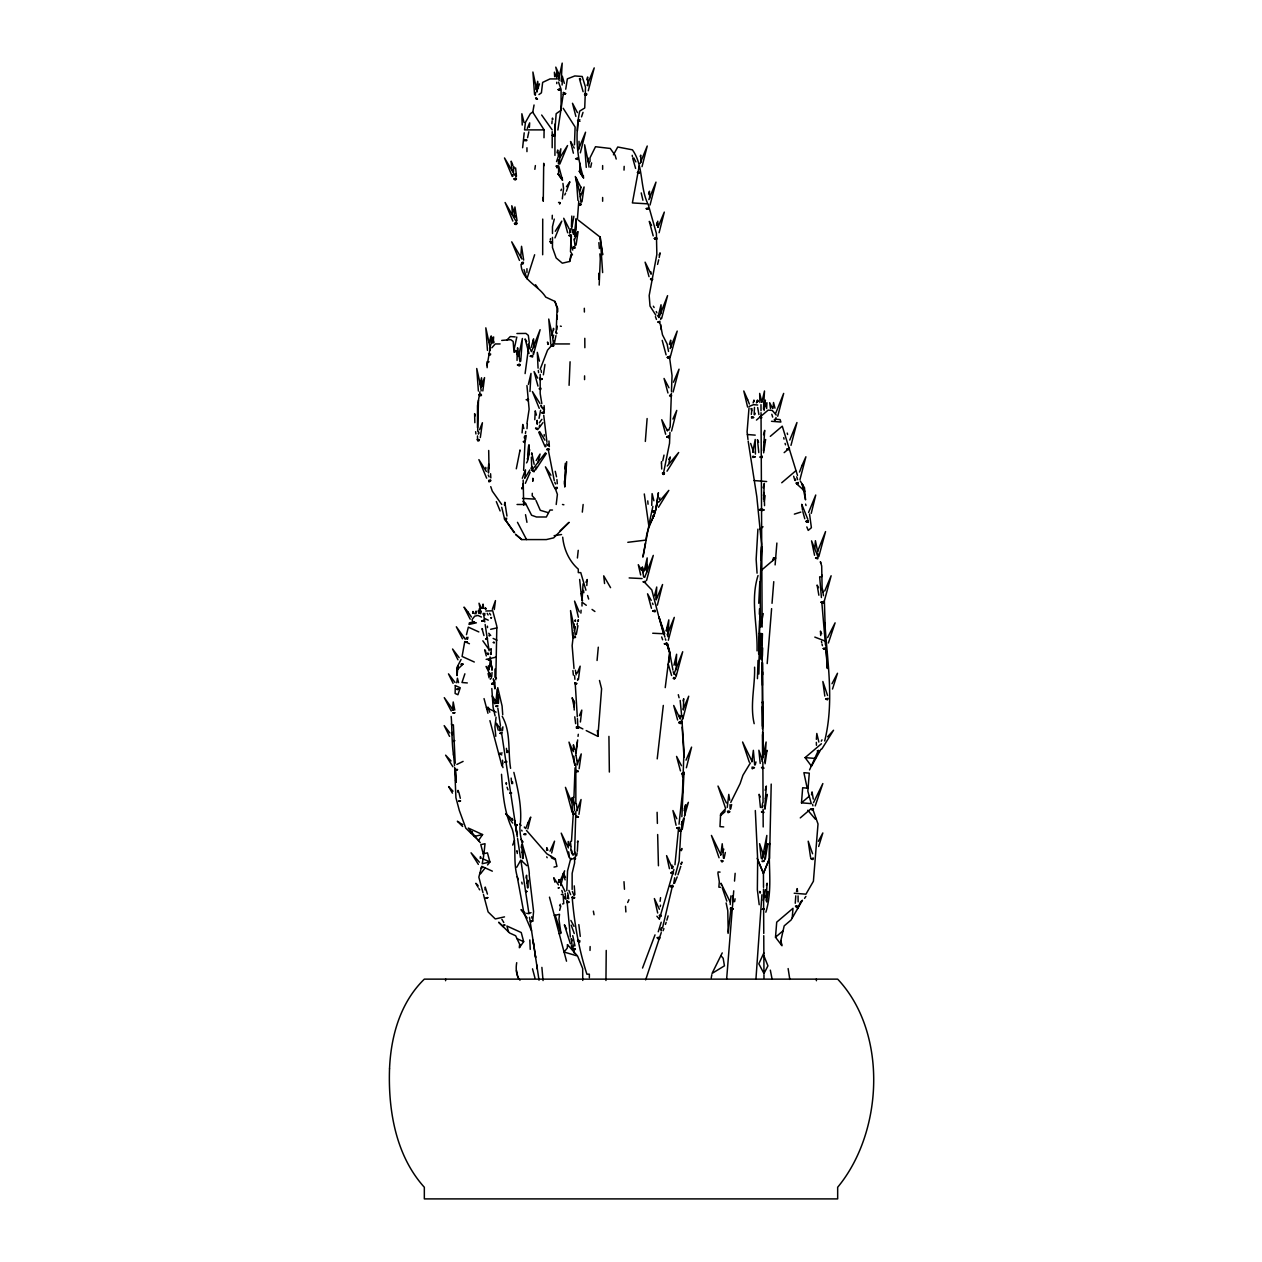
<?xml version="1.0" encoding="UTF-8"?>
<svg xmlns="http://www.w3.org/2000/svg" width="1262" height="1262" viewBox="0 0 1262 1262"><rect width="100%" height="100%" fill="white"/><g stroke="black" fill="none" stroke-linecap="round" stroke-linejoin="round"><path stroke-width="1.5" d="M523.162 480.081L523.698 505.163M542.676 254.75L542.723 219.083M558.593 174.771L558.624 165.843L562.584 180.277M573.279 855.131L573.279 853.696M661.477 463.138L661.493 461.608M758.856 674.05L759.598 647.8L759.503 659.947M762.958 730.808L762.548 701.814L762.422 728.9M458.027 668.955L458.043 665.642L457.065 675.549L456.702 667.945L461.072 659.474M495.792 703.533L497.102 689.289L498.033 703.455M499.831 730.856L499.926 726.581M502.118 727.922L502.071 730.777M488.536 472.698L488.568 466.861M494.988 669.018L494.941 677.252L496.487 678.309M522.957 486.643L522.973 483.961M527.469 887.691L526.554 875.26L526.049 878.036M584.558 379.625L584.59 375.871M584.858 347.697L584.795 338.311M605.949 980.464L606.233 950.428M795.265 903.261L795.786 895.862M575.835 230.157L575.945 219.083L575.267 235.947M757.91 529.141L756.143 559.287L757.058 573.169M759.913 659.19L760.734 633.65L760.387 656.839M513.476 172.153L513.76 166.584M514.076 216.701L514.928 206.968L517.057 220.771M544.001 137.747L544.096 129.891L532.659 112.05M558.577 159.738L558.403 163.902M579.258 148.648L579.006 141.312M640.954 162.451L640.702 155.131L640.228 156.52M649.709 198.56L649.457 191.225L648.558 194.017M647.012 571.828L646.759 564.493L645.071 570.172M670.927 347.523L670.674 340.188L669.365 344.431M754.597 667.172C755.149 686.055 749.833 704.906 754.171 723.678M763.068 757.232L762.705 731.944L762.595 757.232M759.819 417.201C763.053 419.11 761.917 416.271 759.771 417.138M522.074 432.882L522.768 424.458L523.84 428.544M525.497 469.843L524.992 477.336M723.489 858.302L722.227 843.757L720.712 855.336M727.243 807.428L728.789 794.397L729.72 800.203M730.067 808.942L730.051 804.572M730.225 904.554L730.935 895.846M754.644 764.898L753.367 750.338L751.868 761.917M519.66 947.305L519.723 944.402L515.653 935.757L509.627 933.012L498.648 922.238L503.333 926.829M659.442 918.941L673.908 869.471M681.953 828.803L681.748 821.641M761.585 811.797L763.494 811.529M798.136 901.888L798.057 895.925M525.434 433.544L525.749 431.43M760.087 609.861L759.14 648.51L760.323 651.523M761.302 559.618L761.617 546.698M477.683 431.052L478.472 400.243M557.883 130.002L563.53 92.315M590.017 950.428L590.127 946.563M814.858 548.008L815.41 540.688L817.76 552.109M484.845 613.379L484.766 615.272M522.61 858.586L521.727 844.767L521.222 847.543M758.62 653.953L759.55 620.636M761.601 546.746L761.16 560.107M552.188 219.083L552.299 215.281M554.665 133.409L556.163 113.69L561.085 110.204L561.085 89.35L558.53 82.14M476.042 613.884L476.058 611.092L474.812 613.774M546.62 850.446L546.793 847.654L547.882 850.225M672.614 885.167L662.503 928.059M757.437 678.656L758.02 660.436M759.345 614.263L759.535 608.773M759.834 599.608L760.213 588.124M755.323 810.535L757.673 859.501L757.358 889.647L759.203 904.712M578.312 621.204L578.359 619.689L577.728 621.062M533.779 347.571L533.589 338.784L531.27 347.318M532.296 493.3L532.201 495.777L535.325 499.153L522.563 498.395M571.087 235.663L570.487 251.69L572.475 254.814M571.418 226.75L571.812 216.07M574.447 144.814L575.109 127.005L563.183 108.264M571.37 236.026L571.055 244.512L572.759 250.065M571.639 228.785L573.894 216.228M565.739 89.192L567.348 78.859L574.841 75.941L582.208 76.493L585.505 87.173L584.732 108.011L579.684 111.119C575.062 133.693 576.624 156.378 583.628 178.084M587.871 85.784L587.666 76.998L586.767 79.79M566.796 890.735L567.537 870.922L570.661 858.791M573.437 811.498L571.497 841.218M573.942 797.584L575.046 767.801M624.027 170.118L624.169 166.363M661.241 313.56L661.036 304.757L658.228 316.178M663.544 472.935L663.291 474.165L669.538 443.293L669.948 432.377M670.154 427.077L671.4 393.129M671.463 391.441L672.047 375.587L669.381 356.168M668.008 633.824L667.866 636.742M676.385 669.633L676.18 660.831L675.265 663.654M488.236 654.568L488.299 653.148M531.334 457.223L531.807 468.991M569.083 385.32L570.077 361.784M599.182 285.086L600.27 259.057M816.356 739.343L816.814 733.474L818.849 742.072M562.237 179.788L562.316 178.005M556.163 332.726L557.078 308.275L554.933 301.429L545.72 297.091C538.29 285.149 521.742 280.685 521.017 264.2M574.604 852.497L575.835 811.624M762.832 702.76L762.39 671.668L762.264 702.76M523.635 470.379L525.15 439.365M646.949 566.938L647.185 557.899L644.125 571.118M758.762 603.299L759.819 581.672M773.022 408.383L773.527 402.515L774.978 408.194M485.018 889.836L485.255 887.076L487.432 894.095M535.356 95.297L535.545 92.489M563.877 504.768L562.489 504.484M572.98 633.839L573.058 632.436M581.845 593.676L581.924 592.272M491.202 654.331L491.107 648.668L490.729 649.599M502.891 726.817L502.513 730.588M578.091 231.751L576.056 245.049M580.883 613.127L581.088 610.193M583.06 583.833L582.097 600.286L582.003 593.676M571.875 797.915L572.364 811.056M757.153 858.318L763.447 873.351L769.568 858.255L771.208 784.081M669.128 662.156L669.712 652.58L672.93 670.122M491.707 676.795L492.054 672.52M556.4 332.427L556.952 333.373M527.311 424.206L526.98 428.717M577.46 130.696L578.075 121.436M656.335 598.33L656.713 587.019L654.536 595.79M676.227 665.531L676.606 654.237L673.971 665.216M683.326 710.017L683.704 698.706L683.121 700.883M527.658 455.188C529.677 429.364 530.229 458.958 526.522 462.886M551.873 123.692L552.109 120.884M680.975 829.323L679.082 861.189L675.359 874.897M681.859 816.656L684.004 772.044M751.332 414.425L751.963 408.636M764.551 505.668L764.204 492.511L763.415 495.335M755.954 978.886L761.917 894.774M566.685 461.655L564.792 486.643L564.508 482.794M586.215 730.588L597.904 736.377L601.595 688.815L599.482 680.47M645.339 441.432L647.122 418.542M574.589 236.278L575.945 219.083M766.681 408.525L766.917 402.704L765.245 406.711M553.986 342.381L554.097 340.977M583.312 177.579L583.454 175.797M577.57 680.392L577.68 678.988M570.755 850.272L571.055 846.644M668.245 633.445L668.813 619.894L666.178 630.874M749.013 407.847L747.088 431.888L747.987 439.492M728.079 933.407L731.029 907.993M726.66 978.791L733.727 890.83M734.516 881.097L735.147 873.32M776.004 417.47L775.846 419.252L780.09 419.599L780.894 422.044L771.508 421.287M767.186 663.575L771.603 608.631M772.028 603.315L773.764 581.672M775.12 564.903L776.887 543.039M797.6 908.672L800.613 901.809L802.458 900.248L791.069 920.014L784.191 925.866L780.878 940.537L781.983 945.743L775.499 937.224L776.714 922.159L792.993 908.309L792.205 918.042M788.135 968.569L789.807 979.407M807.191 788.119L803.894 772.691L809.289 773.133L807.838 791.148L811.277 803.61L801.48 802.837L802.679 787.756L808.074 788.198M820.773 563.01L820.363 561.7L821.688 565.975L822.098 587.351L823.487 595.696M815.441 817.634L815.331 819.117L807.775 810.236M825.79 648.905L827.446 668.434L827.746 664.837M824.685 740.968C833.945 703.66 827.998 665.91 825.222 628.16L825.159 622.75M529.393 127.367L529.661 122.856L527.327 128.393M544.963 364.466L543.37 374.814M457.822 792.22L458.011 790.375L458.721 792.094M480.238 858.428L480.428 856.582L481.137 858.318M682.174 717.021L682.3 715.57M456.749 682.805L457.428 678.199L458.579 682.647M524.203 132.81L522.626 147.733M532.722 921.165L533.574 911.511L529.22 874.818M457.712 669.254L458.043 665.642M597.068 660.483L598.298 647.185M674.965 864.754L678.625 827.73L677.158 827.825L679.445 827.351M754.14 414.693L754.471 407.421M752.72 452.348L755.212 439.476L755.417 454.083M763.557 499.31L764.315 483.409L763.163 487.795M513.997 352.272L513.145 341.418L510.684 339.667L501.724 340.425M517.246 350.584L517.041 360.427M556.921 76.603L557.425 72.391L559.24 80.626M765.04 495.524L764.236 501.487M564.792 468.801L565.344 463.28M757.642 401.758L757.784 400.275L756.395 402.893M445.581 980.716L445.754 979.138M493.221 342.948L493.631 336.938L489.514 348.17M586.798 585.536L587.224 579.526L585.994 582.271M577.412 557.993L578.233 550.342M582.318 512.12L583.139 504.484M679.019 824.196L682.458 792.41L684.004 750.732L681.985 720.807M578.785 201.242L577.412 219.083M763.494 409.14L764.504 390.983L761.885 401.994M483.93 853.648L485.034 843.71L480.79 844.657L483.709 855.589L482.194 863.729L489.908 862.009L487.463 852.86L483.236 853.806M574.194 953.11L572.948 948.314L575.33 948.882M575.362 949.182L572.838 949.276L573.816 949.166M561.18 81.162L562.205 63.1L558.766 78.544M529.977 391.488L531.002 373.426L528.368 384.421M519.723 944.402L519.345 947.746L523.667 941.673L521.238 932.523L506.945 926.024L508.523 931.94M762.201 859.217L766.839 835.428L764.867 859.659M766.081 900.879L767.075 883.195L766.491 885.309M531.57 454.288L531.728 452.821L534.157 464.306M657.218 758.872L663.307 705.426M527.989 887.864L528.084 880.292L527.011 883.084M562.316 198.86L563.546 188.432L562.947 183.4M556.211 504.484L557.394 494.388L555.012 487.716M573.374 635.196L572.143 645.623L574.021 668.592M575.835 755.149L577.412 741.788M578.043 736.377L578.296 734.279M496.076 717.226L494.909 726.928L495.792 736.33M642.042 569.998L642.405 567.19L643.147 569.903M684.635 815.867L685.597 804.809L684.225 809.037M660.089 901.368L660.547 897.613M661.383 929.573L661.193 930.993M674.665 877.753L673.719 883.479M542.076 413.289L544.379 412.832L542.218 412.39M547.061 449.998L549.364 449.54L547.471 449.035M577.349 851.314L577.917 840.902L577.349 842.29M665.232 687.616L669.743 652.012L666.904 643.667L669.333 651.981L667.424 643.667L669.381 650.813M763.4 450.771L764.693 430.374L763.542 434.743M682.379 719.024L682.663 716.784M577.933 625.7L576.277 634.502M764.819 761.885L766.113 742.009L762.011 761.412M761.948 807.664L762.563 803.279M525.102 373.584L529.267 342.381L528.305 335.345L525.907 333.42L516.931 333.515M533.227 353.392L533.416 351.94M660.673 319.365L660.862 317.914M675.817 675.438L676.006 674.003M490.729 354.101C484.64 352.524 493.805 356.105 488.946 354.464M524.235 139.83L526.759 139.893L525.923 140.303M553.639 345.299L551.147 344.999L553.639 345.756M534.851 169.329L535.372 165.574M504.421 505.021L504.847 502.244L506.961 516.048M482.384 608.379L483.062 604.104L483.646 608.331M627.813 542.313L646.081 540.073C646.396 528.778 654.158 517.909 656.145 508.113M526.222 435.485L525.528 440.075M517.404 349.18L517.609 347.776L519.96 361.737M552.267 119.48L552.472 118.076L552.866 119.433M523.02 858.318L523.257 849.799L522.184 852.591M764.74 808.122L766.334 786.052L765.182 790.312M498.474 703.281L498.711 694.778L497.954 696.64M735.068 898.781L734.61 901.699M656.051 508.286L657.549 501.535L656.492 506.472M656.461 505.904L658.417 492.732L656.13 507.781M664.001 455.109L662.755 460.804M526.948 423.527L529.125 409.203L526.948 385.573M684.335 818.076L682.3 829.15M555.943 335.645L554.46 342.964M535.893 89.57L537.691 81.32L538.369 88.34M575.598 753.146L577.665 739.926M650.766 273.397L651.003 271.945M667.409 430.957L667.63 429.506M679.382 716.737L679.603 715.286M518.587 356.168L522.389 338.484L520.733 361.169M763.305 900.421L765.403 889.584M488.489 465.489L488.725 464.1L489.088 465.473M488.946 669.948L490.445 659.442M455.787 770.419L457.554 769.505L455.724 769.583M725.319 852.481L724.12 858.239M671.542 868.098L672.078 865.148M811.529 794.792L812.065 791.889L813.264 799.098M537.659 429.664L535.545 428.354L537.975 429.159M577.128 852.781L576.592 855.699M642.847 557.205L645.434 543.039M479.954 391.819L477.493 405.733L477.493 427.66M528.825 131.832L527.579 137.668M534.047 104.998L532.816 111.955L530.355 113.69L525.434 122.382L524.55 129.891L544.096 129.891M494.294 609.53L495.461 600.617L492.306 609.372M591.594 162.908L590.695 167.294M496.203 703.202L496.565 701.325M500.241 730.509L500.415 729.578M472.619 613.316L472.982 611.471L473.518 613.237M479.923 384.642L481.516 377.78L482.226 386.219M551.936 335.187L553.529 328.341L553.734 329.745M587.808 160.968L588.344 158.223M573.737 626.725L574.273 623.98M467.95 637.231L467.587 639.077M643.163 556.242L649.551 521.727M711.247 977.876L711.815 974.737M550.248 240.111L550.516 238.613M552.472 237.335L552.472 247.541L556.163 257.969L562.316 263.19L569.683 261.455L570.929 254.75M789.271 449.887L786.983 449.083L789.381 449.051M539.048 418.353L540.609 410.245M764.141 410.529L765.403 400.101L763.542 404.234M763.242 613.6L760.639 627.04L760.087 588.77L761.538 544.048L756.806 496.707L748.177 441.148M773.638 559.839L774 557.978M766.712 902.014L767.99 891.524L765.561 897.077M731.644 804.557L730.682 808.942M516.3 468.801L520.054 449.966L519.849 450.976M580.394 721.99L581.798 710.096L579.463 715.633M659.206 257.511L660.121 252.873L659.111 255.003M489.262 342.601L490.618 337.128L491.218 342.743M758.036 575.535C750.149 600.239 757.736 625.778 757.058 650.892M559.334 162.214L560.864 148.774L556.558 161.599M796.496 891.493L797.158 888.606L797.616 891.524M514.107 349.495L516.805 337.033M577.065 624.769L577.412 623.176M652.88 506.425L648.763 525.434L644.298 493.963M755.954 761.948L755.275 764.819M482.825 390.952L484.545 377.606L480.822 387.387M578.422 679.508L580.141 666.162L577.302 673.103M558.987 163.666L559.334 162.183M658.243 931.782L661.209 922.238M579.999 191.24L581.072 187.155M560.801 905.927L559.681 910.344M772.77 560.58L773.385 557.93L775.673 558.104L760.67 570.881M489.782 350.11L487.085 365.68M554.27 219.083L552.472 226.687L552.472 233.502M658.685 259.83L657.565 264.421M659.49 499.295L659.852 497.827M765.072 763.747L767.012 750.338L765.135 754.487M762.674 857.923L763.037 856.472M556.999 152.749L557.709 150.004L558.419 155.557M453.295 709.828L453.784 707.935M529.709 449.745L527.406 459.258L528.952 453.216M763.652 452.837L765.592 439.476L764.315 442.221M660.2 906.605L660.562 905.154M681.401 850.651L681.937 848.49L680.833 850.43M466.467 634.691L468.344 627.151L478.834 631.931M480.317 437.551L482.415 422.738L479.576 429.679M582.003 201.778L584.085 186.965L580.362 196.762M579.132 768.716L581.23 753.903L577.491 763.699M578.974 814.321L581.056 799.509L576.923 810.74M574.368 233.155L574.715 231.782M727.496 811.277C732.26 810.172 726.549 814.069 728.49 812.192M457.065 688.847L458.911 688.973M474.48 622.15L472.603 622.119M453.137 712.73L454.793 712.778L453.263 713.33M452.948 741.535L454.683 740.684L452.869 740.668M668.955 462.87L670.296 456.97L668.655 459.51M825.443 649.551L823.234 648.558L825.616 648.731M813.469 809.368L811.387 808.926M762.532 807.112L762.926 805.661M764.914 809.257L767.249 794.397L765.371 798.546M765.403 858.617L767.738 843.757L765.86 847.906M656.114 508.113L654.189 515.117L649.267 525.355M753.13 402.925L753.935 400.101L754.108 401.568M681.385 864.202L681.953 862.041L680.833 863.965M478.282 433.97L478.677 432.535M574.226 630.921L575.519 626.646M656.461 225.441L657.77 221.197L658.038 227.065M666.431 630.732L667.756 626.488L668.024 632.357M569.683 261.455L571.607 254.75M574.951 621.235L575.33 619.879L575.535 621.283M668.103 915.912L666.841 920.187M765.845 912.205C772.801 889.773 768.195 866.126 769.489 843.19L769.505 844.373M763.415 855.021L764.299 852.15M573.342 946.894L574.21 944.055M483.015 614.263L483.283 613.332M569.446 233.218L570.85 228.69M811.245 513.366L815.741 495.019L808.563 512.53M536.997 90.927L539.489 83.891M588.691 163.729L589.133 162.309M574.399 240.032L577.507 231.609M552.819 337.948L553.718 335.093M680.77 866.331L677.962 874.818M763.857 952.952L758.809 963.805L763.967 973.507L767.943 965.856L763.873 955.697M532.69 341.576L533.116 340.172M522.326 478.282L524.882 471.215M656.871 223.989L657.297 222.585M527.847 828.882L530.718 817.066L527.973 822.777M551.668 852.97L554.539 841.155L550.043 851.219M645.86 567.285L646.302 565.897M532.706 356.357L530.277 356.105L532.469 355.411M666.746 644.661L664.396 643.652L666.888 643.983M583.012 112.365L581.561 116.861M580.346 152.844L585.552 132.21L578.39 149.689M531.507 351.656L540.12 329.682L533.384 354.78M537.849 462.823L540.073 454.036L536.192 460.52M642.027 166.647L647.232 146.013L640.071 163.508M659.095 232.729L664.301 212.095L657.928 227.349M658.953 317.63L667.566 295.655L661.619 318.529M671.542 431.052L676.747 410.418L672.914 419.063M644.677 577.381L653.29 555.39L646.57 580.504M657.36 605.145L662.566 584.511L656.193 599.765M674.097 673.703L682.71 651.728L675.99 676.842M680.108 718.188L680.817 715.933M686.386 767.753L691.576 747.12L686.023 760.15M534.646 254.75L526.948 278.807L523.998 269.563M567.49 898.323L568.421 895.515M722.874 851.897L723.804 849.105M754.771 414.662L755.228 413.273M684.525 815.867L688.389 802.317L684.114 810.661M531.539 468.517L532.17 466.593L531.002 468.234M645.655 979.88L661.256 932.586M588.266 90.769L594.213 67.896L587.051 85.374M572.79 231.845L573.547 229.605M650.04 204.996L655.988 182.122L648.842 199.601M673.103 392.056L679.051 369.167L673.498 382.212M668.339 640.26L674.287 617.386L667.125 634.865M682.774 719.088L688.721 696.214L683.152 709.244M464.889 673.798L461.987 682.505L467.319 682.947M668.844 430.153L669.601 427.913M516.71 962.685C515.732 967.78 515.874 975.763 519.991 980.18M775.736 413.179L783.67 393.413L777.707 416.255M790.99 445.376L796.953 422.533L789.775 440.059M799.934 479.623L805.897 456.781L802.048 465.426M817.618 551.336L825.553 531.586L818.801 556.652M655.562 595.017L656.019 593.629L656.145 595.096M752.846 457.507L755.055 456.812L752.83 456.323M665.437 924.431L666.162 922.317M670.059 348.564L677.205 331.086L670.485 356.2M560.722 885.545L564.587 870.796L559.539 882.312M732.859 898.276L733.348 896.888M818.675 846.486L822.84 832.952L818.375 841.312M683.752 818.076L681.275 824.67M560.943 190.594L561.464 189.19M832.51 689.02L837.495 673.261L831.989 683.736M799.509 472.067L802.064 465.394M824.717 591.058L831.122 575.772L824.37 600.854L825.222 628.16M525.67 828.582L527.989 822.761M642.532 968.049L655.025 934.858M485.318 608.931L485.649 608.032L485.791 608.947M512.703 845.083L514.486 840.413M503.065 925.677L504.942 925.062L502.907 925.393M530.182 472.319L525.339 483.362M672.457 868.572L673.261 866.489M515.543 178.557L516.473 178.999L514.312 178.731M514.533 223.532C514.297 223.831 516.679 225.756 516.884 223.264C515.984 225.425 512.893 222.585 516.899 222.98M490.224 480.286C491.738 482.131 485.586 480.349 490.429 480.081C492.369 480.301 487.526 483.535 489.057 480.712M548.449 448.972L549.317 449.461L546.825 449.24M677.189 876.901L674.586 883.226M663.086 930.709L663.907 928.627M828.393 643.005L835.097 622.844L827.604 637.61M769.063 859.438L763.447 873.351L757.673 859.501M566.386 191.24L569.872 181.775L566.48 186.744M786.999 449.051L789.397 448.294M670.438 886.46L673.04 886.255L671.368 885.53M813.485 802.679L822.84 783.56L815.22 805.897M540.183 369.23L547.566 350.11L553.008 343.942L569.525 343.942M539.237 426.446L539.82 425.057M535.719 468.423L536.303 467.035M627.687 902.519L628.918 899.743M660.515 929.621L661.43 927.586M564.777 194.932L565.597 193.086M809.541 769.93L811.056 766.602M811.324 765.987L818.439 750.275M561.29 326.337L560.344 326.101M559.587 905.737L560.265 904.302M514.265 179.441C515.953 181.602 517.783 176.475 513.918 178.888M679.603 828.329L678.656 827.888M554.964 237.887L561.795 221.118L555.296 231.246M730.777 802.395L740.131 783.56L742.939 775.247L750.322 763.037M722.243 952.905L712.052 973.428L724.451 965.824L723.158 958.268L720.886 955.634M823.234 648.558L825.695 647.974M670.422 886.303L672.962 886.35L671.763 886.523M559.792 164.107L567.537 145.54L560.06 157.419M568.594 902.014C563.814 900.658 572.001 901.51 566.812 902.567C571.67 902.819 565.329 901.494 567.868 901.967M821.278 741.173L821.988 739.847M613.442 154.816L617.749 147.007L632.42 149.831C643.462 165.148 639.85 185.829 647.359 202.772M524.677 478.472L529.882 469.89M516.789 867.215L520.827 860.053L528.936 913.562L526.664 913.325M546.367 453.468L535.467 470.032M820.947 749.234L811.498 766.223L805.109 757.626L821.388 743.775M572.27 897.456L574.841 897.739L572.427 897.329M524.314 140.697L526.759 140.555L524.393 140.035M573.437 247.778L572.743 248.283L574.794 248.267M541.761 379.468L539.71 379.483L540.72 378.915M533.227 468.502L545.436 452.821M478.361 840.681L482.589 834.576L468.312 828.061L478.472 840.508L465.82 828.219L459.352 810.567L455.913 797.694L454.667 767.375M804.541 898.37L805.897 896.43M542.897 422.691L539 428.055M658.48 507.292L668.828 490.382L658.748 502.134M815.631 557.946L817.981 558.088M481.847 620.857L483.709 620.336L481.847 621.267L483.851 621.141L482.92 620.951M493.395 683.278L491.659 683.72L493.221 683.373M497.685 705.647L495.824 706.121L496.96 706.121M539.268 422.88L541.903 419.331M667.014 471.199L678.672 452.506L667.267 466.009M821.877 748.934L833.535 730.241L827.604 736.819M761.491 812.065L763.999 812.476L761.649 811.529M573.721 814.574L575.362 813.69M525.702 833.772L523.777 834.387M490.255 679.271L491.423 677.789M485.192 867.893L480.491 873.793L480.254 872.894M487.542 864.959L489.908 862.009L483.094 858.901M813.422 808.69C808.611 808.989 814.511 810.236 812.207 809.967M810.961 858.602L813.17 858.917M481.232 868.051C483.898 866.552 480.712 867.152 482.352 867.278M491.833 347.791L495.24 343.942L500.099 343.942M472.682 622.34L474.544 622.245M457.033 689.115L459.005 689.005L457.207 689.699M454.635 740.841L452.995 740.778M761.98 510.526L759.487 509.706L760.229 509.958M542.076 378.71L539.679 378.411L540.735 378.616M574.841 682.9C578.848 684.635 574.368 684.398 574.936 683.341M578.217 771.161L576.34 770.498M472.745 622.971L474.528 622.229M506.788 340.141L510.321 336.544L515.18 336.907M456.812 670.122L462.46 664.664M755.039 456.97L752.957 456.528M761.696 510.637L764.031 510.006L762.153 509.091M763.92 509.911L759.582 509.548L761.475 509.059M559.997 530.892L569.099 522.326L553.702 537.849L546.336 539.584L521.742 539.584L515.59 534.378L521.742 539.584M515.748 825.332C518.619 826.121 513.65 824.875 516.978 824.749M542.013 412.595C542.423 413.684 544.79 412.295 544.222 412.043M573.642 858.696C578.643 860.211 571.087 856.519 575.614 858.223M818.975 751.521C816.829 749.849 818.312 753.635 818.644 751.489M817.208 750.874L819.369 751.048M503.995 925.645L504.642 925.014M521.884 262.906C520.638 266.108 526.002 262.417 521.79 262.528M670.674 885.608L672.772 887.202L670.737 886.792M756.443 420.072L768.164 410.103L772.297 410.434M770.293 436.352L782.266 426.177L797.489 475.427M784.159 452.632L789.476 448.089M781.73 482.762L795.659 470.915M760.071 529.283L763.021 526.759M821.862 574.936L821.53 576.955L819.653 576.813L821.42 597.541M822.193 588.691L822.919 592.241M720.476 815.615L724.924 811.829L725.129 809.21L720.618 814.006L719.971 826.61L723.71 826.91M801.48 802.837L809.242 796.227M800.266 817.902L811.024 808.737M775.499 937.224L783.087 930.772M559.697 90.328L558.135 89.602L559.713 88.955M493.095 642.5C494.972 642.437 493.852 642.595 493.915 642.09M457.412 769.694L455.866 769.678M559.602 89.397L558.135 89.649M576.04 771.634L578.327 771.603L576.103 770.561M796.827 906.968C798.12 906.163 793.672 905.816 797.032 907.662M538.953 94.571L541.414 92.82L542.644 82.393L550.027 78.922L557.394 78.922M520.559 861.031C524.093 862.498 519.755 860.069 521.742 860.936M526.948 891.24C525.008 890.751 527.705 893.007 525.513 891.571M461.387 664.79L463.075 664.08L461.261 664.064M530.482 921.355L532.39 920.724L530.497 921.37M470.71 832.746L472.43 831.989L470.584 832.794M555.864 487.731C553.072 490.934 560.186 486.722 556.085 488.394M579.857 119.732L577.57 120.553L579.968 121.31L578.28 120.347M669.554 356.815C664.001 357.209 671.589 359.78 668.276 357.351M664.364 643.935L666.715 643.068M681.717 773.622L683.767 773.464L683.957 774.458L681.638 773.685L684.02 772.786L683.263 773.149M565.644 93.546L563.325 94.398L564.682 94.161M761.522 767.422C763.841 770.782 761.649 765.513 762.974 767.564M751.553 418.132L753.761 417.548L751.537 416.949M514.439 223.5L515.48 223.169M557.141 487.353L555.201 487.637M459.289 801.512L460.583 800.913L459.163 801.054M486.548 898.213L487.826 897.613L486.406 897.755M489.088 361.8L487.037 361.784L487.148 367.699M574.904 949.671L572.995 949.86L575.346 949.103M806.166 521.159L808.295 521.364L807.128 521.79M461.214 664.222L462.854 664.159M727.575 811.64L729.893 811.845L728.71 811.513M540.83 388.144L539.142 388.806L540.814 389.516M645.481 581.214L643.352 581.956L645.276 582.413M680.896 722.022C675.375 722.306 683.547 725.066 679.792 722.463M573.469 247.352C576.923 249.277 573.831 244.623 573.437 247.62M576.955 683.499L575.015 682.821M456.876 764.425L463.107 761.396M490.839 617.733C491.77 617.986 490.287 619.121 491.549 617.481M535.751 98.767C540.877 100.503 532.517 96.559 536.997 98.468M481.437 395.511C478.613 396.883 478.456 393.239 481.421 394.407M578.674 728L576.403 728.127L577.412 727.559M576.087 817.129C583.533 817.366 570.74 814.795 577.854 817.003M826.042 698.643L827.825 699.227M774.363 419.441C776.24 421.65 774.095 420.072 774.852 419.583C776.635 420.341 772.833 420.214 775.578 419.094M682.71 776.966L683.152 775.467M659.458 915.281C661.256 917.963 658.543 915.218 660.657 914.934M639.187 171.932L637.294 172.578L639.219 173.036M647.942 208.041L646.049 208.64L647.974 209.145M656.492 237.919L654.457 238.518L656.666 237.761M670.737 395.195C669.617 393.918 670.106 397.64 670.769 396.079M654.994 610.177L652.628 611.076L655.025 611.849M674.665 677.647C672.362 676.747 674.302 680.139 674.429 678.64M528.936 913.562L531.034 912.647M459.967 801.165L458.579 801.291L459.936 801.07M682.947 775.972L682.206 775.893M482.399 867.373L481.327 868.067M764.236 908.656L762.989 908.94M749.139 406.427L753.509 404.676L757.657 405.007M751.458 417.201L753.461 417.328M795.439 906.148L797.584 906.084M585.331 93.956C582.129 94.808 589.528 95.786 585 94.508M667.882 436.494L666.809 436.983L669.207 437.756L666.888 436.967L669.333 437.094L666.857 436.699L669.191 436.084L668.134 436.573M486.659 638.682L487.463 638.162L485.586 639.093L487.511 638.84M570.392 858.87C573.027 858.949 570.172 859.264 571.197 859.643M671.983 872.247L671.021 873.02L673.072 873.825L670.942 872.752L673.261 871.963M796.89 482.683C793.719 483.646 800.865 482.478 797.3 483.551M753.682 767.895L752.152 768.716L754.471 767.659L752.026 767.075L752.262 767.974L753.919 767.517M761.554 456.734L762.327 456.181L759.85 457.191L762.264 457.585L760.355 456.718M568.988 902.046L567.742 901.936M584.984 94.256L586.814 94.492L584.984 94.555M655.372 238.36C652.186 238.66 659.001 240.111 655.704 238.897M644.361 581.656L643.383 581.735L645.592 582.176M682.647 773.385L681.732 773.669M553.639 345.82L551.163 346.198L552.188 345.315M453.105 712.809L454.777 712.714M678.183 827.73C674.933 827.967 681.149 829.86 678.735 828.471M794.366 514.123L800.834 512.088M487.731 897.629L485.854 898.039L486.864 897.645M537.817 428.402L535.672 428.197M558.309 888.069L559.255 887.722L558.309 887.896M527.784 400.764C527.548 399.423 526.696 400.622 528.084 399.123M524.329 442.505C523.241 441.321 525.718 441.668 524.329 440.832M524.314 441.684L525.118 441.337L523.178 441.668M584.716 94.334L586.641 93.546M577.759 157.908L575.598 158.775L577.917 159.548M576.056 158.665L578.091 158.728M637.736 172.61L639.266 172.815M646.507 208.577L648.037 208.924M570.96 234.669L568.815 235.537L571.213 236.294M650.624 279.312L652.722 279.47L651.855 279.659M658.086 322.11L660.026 322.977L659.285 322.567M539.6 388.743L540.688 388.507M669.57 395.621L671.652 395.779L670.8 395.968M653.069 610.966L655.167 611.123M563.877 93.388L565.644 93.625L563.341 92.773M729.373 811.86L728.758 811.734M518.84 365.081L520.007 364.56L518.856 364.15M559.839 203.292C559.539 201.573 559.571 203.214 559.807 202.504M578.958 203.624L581.119 203.892M807.049 520.827L808.185 520.78L805.787 521.537L808.185 522.31L807.065 522.137M505.399 518.445C509.58 521.017 500.399 519.36 506.803 518.225M506.63 761.98L504.705 762.248L506.646 762.043M652.486 278.523C647.595 278.634 653.353 281 651.823 279.77M660.01 321.305C654.71 322.725 660.799 321.353 659.316 322.457M553.387 135.46L554.87 134.86L553.387 134.466M485.823 610.997L492.716 610.808L496.834 626.267L495.808 679.839M532.58 357.004L530.261 356.31M476.405 622.797L469.022 624.438L469.417 622.829L472.761 622.087L472.067 619.516L474.717 616.187L477.967 615.462L481.406 617.023M490.681 629.296L496.849 627.924M486.154 659.379L495.998 657.171M455.314 685.629L460.236 687.758L457.917 694.747L455.125 693.469L455.298 685.518M452.301 734.752L452.427 732.417M453.484 753.856L454.541 765.545M474.354 836.406L482.589 834.576M554.002 867.089L556.952 866.426L555.217 858.728L546.825 853.79L526.475 830.428M561.322 894.521L562.884 894.174L563.136 895.152L563.751 903.671L562.521 903.939M504.516 916.875L495.272 918.941L488.094 911.89L483.456 894.442M554.333 915.455L559.523 914.303L558.956 919.272L560.943 933.359L559.208 933.738M522.105 262.496L523.509 262.275M505.289 762.011L506.583 761.396M653.18 510.905L652.722 511.883L654.347 512.072M534.015 471.862L532.028 470.332L534.268 471.105M573.863 813.564L572.869 814.022L575.393 813.864M527.579 399.959L528.62 399.486L526.112 399.691M554.113 535.703L561.543 534.52M481.863 620.841L482.778 620.825M490.192 660.01L488.252 660.058L490.066 660.026M491.707 683.547L493.694 683.641L491.864 683.594M516.126 824.969C518.808 825.411 512.735 825.821 516.978 824.733M502.181 752.972L498.648 753.477L501.803 754.913M822.508 602.558L823.66 602.116L821.136 602.226L823.55 603.062L821.136 602.321L822.177 602.573M812.917 809.573L811.971 809.62M557.205 167.105C554.475 164.297 560.375 167.893 556.684 167.736M478.976 440.154C475.553 440.012 478.093 439.097 477.825 440.974C481.705 440.99 473.802 438.64 479.434 439.665M521.837 488.157C523.146 486.88 522.342 487.29 521.9 488.915M762.737 861.126C760.245 860.731 763.81 862.829 763.983 860.432M559.602 204.081L560.123 203.261L558.53 202.409M578.659 940.679C583.17 944.276 573.263 939.18 579.873 940.711M487.369 638.793L486.533 638.651M658.48 938.25L659.774 937.871L658.417 937.272M542.108 379.136L539.742 378.553L540.72 378.868M556.81 329.776L557.189 326.101M517.057 504.484L526.222 504.484M552.472 510.037L550.027 510.037L546.336 516.994L536.492 516.994L531.586 515.243L525.434 503.081L522.973 501.345M797.032 483.504C800.771 484.135 793.104 484.245 798.231 482.431M674.46 678.53L675.328 678.325L673.23 678.325M543.133 412.185L544.206 412.027M500.856 733.317C500.478 734.295 501.377 733.127 500.998 733.443M817.697 557.236L815.599 558.088L817.697 558.908M659.963 915.723L661.272 915.912M526.065 891.603L526.838 891.603M496.802 705.994C500.131 706.247 494.12 706.925 496.692 706.121M652.722 633.24L663.481 633.745L658.843 616.661L664.743 633.745M629.154 577.933L642.106 578.564M525.749 834.087L523.809 834.419L525.749 834.718M518.84 365.806L519.991 365.538L517.499 365.191L519.96 364.655L517.499 364.75M494.057 642.894L494.373 642.737M655.719 238.865L656.903 238.692L655.577 238.266M638.966 167.467L639.203 166L632.388 202.93L648.053 203.86L656.398 233.423L656.855 254.356L649.173 295.56L650.009 306.067L655.83 315.2M548.197 512.64L540.278 510.305L536.003 500.493M575.314 813.895L573.453 813.107M747.388 434.507L755.228 435.138M754.124 480.554L766.665 481.548M805.109 757.626L815.583 758.462M720.066 872.105L718.078 871.947L717.952 873.572L719.308 881.681L718.867 887.17L720.428 887.296M794.192 893.244L805.945 894.174L813.406 881.255L818.013 823.976L812.886 809.478M532.154 470.19L534.441 470.095M550.816 242.651L552.377 242.257L550.011 241.862L552.046 242.604L550.942 243.314M481.406 395.29L479.166 394.659L480.191 394.769M578.659 727.78L576.371 727.054L578.674 726.896M661.083 915.881L659.348 915.613M574.242 897.55L572.632 898.781M722.511 861.157C722.732 861.962 720.428 862.372 722.889 860.794C717.841 859.627 724.072 862.687 722.463 860.889M654.426 510.826L652.407 511.189L654.268 511.678M553.371 136.075L554.854 135.839L552.362 135.491L554.807 134.971L552.362 135.05M578.974 205.154L581.119 204.775L578.99 204.207M577.412 727.511L576.418 727.149L577.428 727.259M551.368 241.988L552.456 242.13L550.011 241.578M763.747 768.069L762.989 767.817L763.81 768.085M557.157 166.205L558.12 166.679L555.974 166.111M763.983 861.362L763.699 861.299M764.236 909.129L762.232 909.318L764.236 909.097M827.446 699.874L825.632 698.974L828.061 698.343M812.791 859.564L810.977 858.665L813.406 858.034M572.443 858.901L570.108 858.16M664.506 472.982C661.414 472.461 663.244 475.711 664.017 473.976M569.257 235.568L571.292 235.489M814.81 637.089L826.137 641.475M657.991 938.818L659.49 938.912L657.171 937.95L659.695 938.06L657.281 937.508M484.829 618.585L488.252 620.147M493.127 638.43L496.912 640.165M469.432 643.73L464.747 641.601L462.081 656.445L474.307 662.014M496.092 712.131L486.469 707.745L488.268 707.351L489.025 708.897M451.433 723.946L451.891 725.145L453.373 724.814L455.219 763.163M555.469 859.706L551.573 857.939L551.147 856.33M492.338 871.159L481.721 866.316L478.834 877.137L482.967 892.628M517.01 938.644L523.667 941.673M664.364 473.897L662.345 473.14M582.87 728.947L577.854 726.47L577.412 718.646M460.062 822.871L457.349 821.246L462.618 826.468M461.387 823.707L462.697 824.559M586.294 605.287L581.987 602.163L582.003 606.044M592.036 609.436L594.907 611.502M578.264 220.109L600.239 237.193L602.637 272.592M525.213 913.136L521.032 909.587L527.216 918.073M796.795 483.977L804.793 491.202M510.81 818.091L505.62 813.596L512.688 823.092M522.026 861.189L526.806 865.669M511.773 819.022L512.719 819.984M485.949 608.82L485.255 608.095L485.507 608.994M478.093 885.545L475.884 883.29L478.077 887.249M644.693 582.46L651.807 589.938L658.464 615.462M488.773 633.272L490.713 635.48M452.995 791.179L448.625 786.589L452.427 793.135M451.007 760.939L445.612 755.165L452.9 766.76M656.887 916.228L659.379 919.099M489.009 666.715L488.362 665.957L488.804 667.787M772.376 410.529L776.193 415.009M488.757 669.349L486.122 666.431L490.461 675.769M519.897 823.991L521.111 825.506M478.755 840.855L480.27 842.716M482.589 629.328L481.989 628.571L483.945 635.559M506.614 783.465L506.015 782.708L506.346 784.538M517.388 851.534L516.789 850.762L517.325 853.491M479.402 862.198L471.057 852.797L478.345 864.391M521.08 839.388L523.131 842.006M501.724 507.308L504.532 518.729L514.58 532.596M481.074 611.265L479.181 608.947L480.175 612.591M467.934 611.975L464.037 607.117L470.19 619.169M485.838 651.302L484.671 649.804L486.296 655.94M467.918 611.96L471.436 617.023M541.666 115.031L552.188 129.891M535.514 284.707L537.659 287.736M501.724 504.484L492.29 491.123L490.744 486.643M514.107 532.596L504.532 518.729M482.841 640.796L488.915 649.394M449.887 732.985L444.177 725.618L449.54 736.377M459.131 657.644L452.569 649.015L457.932 659.774M455.061 682.474L448.483 673.861L453.09 683.294M480.475 613.789L478.235 610.745L478.771 613.427M490.319 676.495L488.078 673.466L489.104 677.883M498.553 726.281L496.297 723.236L498.253 730.225M489.593 613.332L490.65 614.973M501.866 919.335L502.875 920.913M539.694 431.588L544.9 440.17M583.186 177.406L579.258 171.206L583.186 177.406M486.911 652.848L487.889 654.426M800.266 481.027L804.493 487.731L805.535 499.847L802.411 484.434L803.074 489.656M451.244 710.995L444.271 697.649L453.295 710.143M478.866 888.543L479.686 889.836M650.088 222.68L649.299 221.386L653.195 235.884M550.926 475.222L545.421 466.83L554.128 487.164M465.331 639.266L456.323 626.772L462.476 638.824M499.042 727.07L500.367 729.483M579.999 78.465L580.757 79.774M653.353 306.224L654.126 307.534M526.68 341.56L525.102 338.973L529.015 353.47M610.556 587.666L603.725 575.835L604.561 583.533M565.518 877.311L563.278 873.446L565.124 879.882M633.776 157.892L635.89 161.899M650.861 223.973L651.586 225.299M572.838 145.414L570.534 141.502L573.39 153.191M539.915 403.446L532.422 391.583L539.253 408.352M486.375 471.515L478.897 459.636L486.643 478.203M570.881 920.44L574.005 926.371M559.208 879.598L565.092 891.571M566.528 928.706L564.382 924.809L570.392 943.85M488.078 614.973L487.211 613.316M503.333 921.733L503.775 922.554M547.172 857.703L546.698 856.835M641.285 569.919L638.288 564.682L640.67 574.951M493.489 679.524L494.909 682.221L494.893 688.831L493.363 678.719M517.483 522.326L526.554 539.584M818.517 587.666L817.113 585.063L818.864 595.222M512.262 176.506L504.5 157.955L514.738 175.181M512.861 221.071L505.1 202.504L516.205 221.56M519.471 260.398L511.725 241.847L521.963 259.073M540.862 405.228L542.66 408.809M545.168 446.858L538.7 432.125M573.532 146.739L574.21 148.08M528.115 344.21L531.144 351.073M651.224 600.396L647.548 593.803L651.46 608.316M537.754 378.158L534.078 371.58L537.975 386.093M558.467 884.93L553.766 877.721L554.381 880.419M546.761 443.719L547.645 445.518M554.775 482.258L555.659 484.056M488.252 475.064L489.135 476.878M496.723 702.981L492.259 695.93L494.578 703.739M548.481 344.179L547.471 342.049L547.913 344.384M656.24 311.525L656.871 312.881M516.016 829.229L514.864 820.631L516.963 834.497M481.579 608.363L479.008 603.22L480.412 610.177M772.328 407.973L769.662 402.704L770.467 408.557M574.115 701.987L572.143 697.697L574.115 706.957M500.115 510.936L496.313 501.613M757.863 401.6L757.279 400.275L757.279 401.742M502.181 716.28C511.157 732.212 507.75 751 510.589 768.337M531.554 930.867L523.904 912.994L517.199 876.68M577.412 112.602L572.491 103.279L575.866 116.388M668.955 387.781L664.049 378.458L667.945 392.971M681.48 765.718L676.574 756.411L680.47 770.908M558.719 73.575L555.785 67.123L557.22 74.079M726.439 803.011L717.999 786.052L725.618 808.406M760.45 892.786L759.85 891.429L759.866 892.912M494.073 342.333L491.139 335.881L492.574 342.838M821.672 633.776L820.458 631.079L820.694 635.512M568.389 847.906L561.227 833.141L569.241 857.655M568.878 890.404L570.661 894.648M521.695 830.207L522.058 831.059M487.795 707.446L489.798 712.178M571.355 938.707L572.222 940.758M571.229 945.916L572.096 947.951M747.64 399.644L743.791 390.983L747.609 407.074M758.604 442.315L757.452 439.665L758.793 452.585M751.947 761.128L742.592 742.009L749.297 762.169M720.791 854.548L711.437 835.428L719.056 857.766M730.335 902.314L720.981 883.195L721.596 885.467M572.822 750.732L568.988 742.103L574.936 764.977M580.804 187.202L575.314 176.506L577.255 185.34M667.219 430.421L661.745 419.71L665.642 434.223M569.225 228.958L563.735 218.263L567.648 232.76M652.47 603.126L653.038 604.514M574.052 895.641L572.396 891.493M760.26 797.016L759.109 794.303L760.434 807.475M515.827 350.331L517.893 355.963M577.901 956.817L582.681 968.538L582.76 980.416M676.826 818.738L672.93 810.551L676.069 825.269M564.13 896.714L564.966 898.765M806.828 526.917L808.232 530.403L811.403 527.705L809.541 514.028M747.625 399.612L749.36 404.061M579.274 611.912L574.557 601.091L578.375 617.197M507.987 789.823L507.04 787.22M554.933 301.429L557.694 308.385L557.694 311.856M488.946 635.212L489.293 636.08M574.257 933.517L571.181 925.125M512.924 165.369L511.189 161.189L511.883 170.181M583.107 91.684L579.432 78.686M651.129 274.264L645.103 262.165L649.015 276.662M658.054 315.642L658.59 317.046M656.461 319.444L655.42 316.636M666.099 354.874L662.203 340.377M673.198 671.715L674.239 674.523M671.605 675.533L668.213 664.001M677.615 720.003L673.703 705.49L680.25 719.009M726.817 901.147L722.243 887.738M556.731 77.739L554.397 72.202L554.665 76.714M518.225 879.582C512.167 863.287 517.31 845.603 512.214 829.055C504.106 812.113 502.749 792.915 501.519 774.3M659.411 909.271L654.379 898.56L657.691 913.01M750.653 443.435L753.714 452.38M571.828 802.6L565.455 787.346L572.191 812.46M635.591 168.414L632.735 158.302M569.761 230.362L570.266 231.766M665.311 638.777L665.815 640.181M662.645 639.787L661.667 636.947M562.694 537.186C563.862 549.222 569.036 561.038 578.296 569.146L578.296 572.617L580.757 572.617L585.931 590.19M561.827 890.467L562.552 892.549M672.11 867.751L666.588 855.636L669.428 868.682M512.672 820.221L512.088 818.423M761.538 639.55L759.456 633.445L762.011 633.65L762.295 655.262M796.716 476.815L797.616 479.686M794.918 480.459L793.656 476.231M804.777 518.761L802.821 511.599M569.746 845.698L568.215 841.47L568.184 845.934M513.429 166.773L513.902 168.193M514.502 212.757L511.788 205.753L512.482 214.729M750.969 408.509L751.71 410.749M459.037 792.962L460.33 798.294M772.675 417.091L771.808 414.283M814.558 555.264L811.545 540.862L817.65 555.911M554.633 881.318L554.917 882.185M555.233 915.25L560.722 932.523M524.361 826.989L524.629 827.872M572.459 797.836L574.305 804.998M587.571 595.506L588.66 599.056M785.09 443.404L785.516 444.823M658.843 616.661L664.916 637.121M666.573 642.689L669.333 651.981M805.598 504.122L806.008 505.526M572.727 935.631L574.983 945.901M558.498 881.602L558.75 882.469M480.775 611.565L481.153 612.922M616.203 159.044L615.162 155.4L610.256 148.459L595.506 146.723L590.017 157.782L590.017 161.678M642.926 200.248L641.222 192.912M557.331 316.652L556.968 315.358L557.283 319.16M531.681 916.811L532.122 918.499M762.311 759.929L758.872 750.243L760.213 763.415M807.838 519.36L801.749 504.311L802.537 510.163M574.573 703.171L573.989 700.994L574.226 710.033M475.19 415.813L474.607 413.636L474.843 422.675M810.551 857.261L808.201 841.202L812.586 853.759M555.248 471.294L556.51 476.784M787.22 433.055L787.598 434.475M549.475 897.156L566.512 961.187M484.04 698.596L486.801 708.976M486.974 709.607L487.952 713.282M489.908 720.634L501.96 765.924M532.517 968.837L534.962 977.987M451.133 716.437C452.112 723.836 451.528 745.968 453.973 757.216M455.55 780.153L456.134 782.345L455.487 768.984M558.64 879.819L559.208 881.964M515.353 215.628L515.732 217.111M502.039 763.936L502.986 767.611M574.573 749.171L573.421 744.801L573.547 751.584M678.309 694.699L679.082 697.776M489.956 673.103L490.177 673.987M763.384 854.768L759.598 843.663L761.254 858.27M536.429 415.103L535.262 410.828L534.788 419.694M822.067 644.219L822.414 645.655M824.812 696.072L822.856 681.496L827.557 695.504M580.82 593.676L582.539 600.807M564.335 83.324L562.316 76.225L562.126 85.011M512.703 174.582L513.05 176.081M545.61 444.934L545.957 446.417M495.083 715.885L493.111 707.414L491.817 688.547M522.152 883.984L521.774 882.17M758.935 414.614L757.673 407.531M548.686 445.786L548.386 444.319M524.235 436.936L524.566 438.403M544.222 165.574L543.701 163.287L543.275 201.242L543.117 197.361M524.03 122.524L521.853 113.754L522.231 125.048M539.473 361.121L537.297 352.35L538.069 368.157M761.854 402.215L759.692 393.413L759.913 402.515M567.632 892.849L568.72 898.765M812.586 804.367L812.902 805.803M726.123 902.929L727.78 910.643L728.19 932.034M543.054 980.542L541.887 967.386M680.171 700.378L681.622 715.428M571.307 851.408L571.623 852.86M515.48 173.982L516.063 176.948M543.386 407.61L543.985 410.576M516.473 970.557L517.941 977.529M572.506 229.921L573.39 234.353M578.832 924.589L580.252 936.404M554.255 480.554L548.497 450.976M572.017 852.418L572.475 854.737M653.89 500.762L652.107 493.631L651.744 505.431M802.411 484.434L803.515 490.05M783.749 437.677L784.033 439.129M770.325 970.131L772.028 978.807M821.467 641.348L821.751 642.784M668.544 351.435L667.077 343.895L662.487 334.84L660.42 324.239L661.351 329.871M643.652 577.128L642.295 567.947M570.361 937.003L567.001 900.405M576.056 755.796L576.892 760.355M525.513 514.691L526.948 522.326M575.204 854.074L575.598 856.409M593.361 911.132L594.039 914.745M569.351 856.22L568.641 851.834M574.794 851.882L575.235 854.2M571.623 850.225L572.049 852.544M513.871 772.391C518.225 790.533 522.594 809.289 519.881 827.872C520.102 843.947 528.257 858.128 529.33 874.045M579.747 193.417L576.277 177.863L577.933 200.421M552.22 334.604L548.749 319.049L550.768 343.958M546.951 442.268L543.733 415.293M575.393 670.264L575.803 672.599M576.308 803.626L577.397 810.456M480.207 384.042L476.736 368.504L478.393 391.062M600.191 239.054L600.239 237.193M565.944 899.207L565.139 893.259M572.207 946.358L571.292 938.896M497.749 687.632L502.087 706.026L502.733 714.702M515.606 167.909L516.458 176.207M588.423 162.514L589.054 167.12M536.729 89.712L537.06 92.079M581.088 593.093L579.652 579.463M541.824 403.651L540.183 393.57L540.183 374.42M574.352 628.271L575.235 635.133M575.646 723.662L574.778 716.8M489.64 345.52L490.271 350.126M480.554 386.172L481.185 390.794M632.215 155.305L632.467 156.803M669.743 652.012L669.885 652.848M588.439 162.624L584.621 144.83L586.262 167.404M579.731 193.307L580.977 202.409M536.744 89.823L532.911 72.029L534.567 94.603M552.204 334.493L553.434 343.595M574.384 628.381L570.55 610.587L572.569 635.512M575.787 672.488L576.166 674.839M576.876 760.245L577.57 764.851M489.656 345.63L485.823 327.836L487.479 350.394M480.191 383.948L480.57 386.298M600.854 243.487L602.637 254.75L600.176 236.925M491.076 663.67L492.054 669.964L490.587 660.436M533.7 945.049L532.974 940.174L535.656 957.495L529.504 917.3M483.882 616.108L484.766 621.929M485.144 624.469L489.12 650.719M490.066 656.934L492.006 669.964M497.827 708.156L500.462 725.571M501.487 732.354L517.31 836.801M517.562 838.504L520.465 857.608M534.883 952.763L539.032 980.195M681.433 827.399L681.654 828.866M574.147 238.928L575.015 245.68M541.114 370.145L541.445 372.385M478.424 431.43L478.755 433.671M780.878 940.537L781.525 945.112M570.913 845.824L570.361 841.423M511.157 778.086L511.741 783.592L512.482 781.746L512.624 783.639M574.257 885.877L574.888 894.758M583.565 590.458L583.849 592.714M538.322 370.413L538.622 372.669M574.746 765.119L573.8 756.112M574.573 810.725L573.374 797.19M475.632 431.699L475.932 433.954M732.512 895.894L733.017 901.715M516.3 829.181L516.947 834.356M575.314 231.829L575.709 236.041M556.936 479.544L557.315 483.693M548.938 441.006L549.364 446.559M506.425 748.334L506.803 752.483L507.545 750.622L507.687 752.515M556.211 331.811L556.416 333.736M573.374 675.123L572.901 670.611M816.246 979.138L816.419 980.716M681.433 720.16L681.78 723.426M682.158 727.133L684.004 757.421M502.513 760.197L502.907 764.046M466.672 637.373L466.83 639.187M597.352 730.54L597.904 736.377M487.4 626.157L487.526 627.577M795.407 479.039L795.549 480.491M642.279 567.222L642.768 572.554M598.866 242.651L599.387 248.519M599.86 253.883L600.255 258.284M544.111 405.67L544.379 409.834M490.571 473.739L490.839 477.904M485.775 467.397L485.902 468.896M647.753 500.872L648.053 504.232M821.877 602.984L825.458 644.992M574.604 675.738L574.888 679.303M575.188 682.852L577.302 716.753M514.722 350.615L514.849 352.098M524.929 435.611L525.118 438.419M661.714 469.007L661.477 463.075M455.188 769.142L456.134 782.345M817.902 553.561L817.997 555.012M825.663 641.301L827.446 668.434M570.566 230.173L570.708 232.445M544.19 434.554L544.285 436.053M454.777 710.064L453.216 701.987L452.49 710.254M623.996 881.696L624.469 889.253M625.526 906.274L625.873 911.953M816.451 745.29L816.34 742.356M529.819 939.922L530.229 949.371M564.54 480.822L564.792 486.643L565.723 465.299L564.792 486.643L564.556 480.854M598.724 273.302L598.961 279.407M523.667 260.098L521.553 246.311L520.717 257.432M656.24 596.563L656.303 599.497M762.059 647.8L762.374 670.169M556.747 82.219L556.779 83.623M657.108 812.302L657.392 823.408M657.66 834.529L658.433 865.748M489.025 468.801L488.694 450.471M584.322 308.275L584.385 312.029M490.461 653.069L490.476 654.489M484.024 614.01L484.04 615.43M762.485 734.626L762.737 755.67M608.931 736.377L609.357 772.044M541.398 405.78L541.414 407.169M488.331 466.861L488.41 472.698M762.295 706.657L762.485 726.155M762.106 656.051L762.122 659.947M762.027 662.881L762.138 676.637M760.986 404.66L761.018 410.702M761.033 412.706L762.153 627.04M762.39 671.668L762.453 685.298M762.548 701.814L762.674 726.786M762.705 731.944L762.832 757.342M762.863 762.09L763.068 802.443M763.1 809.257L763.194 826.957M763.431 872.01L763.51 887.36M763.526 888.984L763.762 933.47M763.762 935.678L763.967 973.507M763.967 974.816L763.983 977.955M762.074 641.08L762.09 645.024M464.511 637.547L464.511 638.462M762.642 662.865L762.674 674.665M602.637 165.574L602.637 169.329M602.637 197.487L602.637 201.242M589.354 977.656L589.354 974.185L586.893 974.185C578.753 948.882 574.336 923.263 572.143 896.903M575.835 764.315L575.835 803.547M574.604 857.277L574.604 862.924L572.143 873.351L572.143 889.473M554.933 124.118L554.933 155.4M552.188 131.674L552.188 147.733M526.948 147.733L526.948 151.629M526.948 268.696L526.948 272.592M477.493 435.942L477.493 438.766M530.813 921.765L532.596 921.071L530.813 921.765M537.17 420.467L537.17 423.969L537.17 420.467M762.358 633.65L762.232 641.538L762.358 633.65M762.469 647.8L762.311 656.603L762.469 647.8M389.532 1068.788C388.097 1110.166 395.684 1155.519 424.332 1187.258L424.332 1198.9L837.668 1198.9L837.668 1187.258C883.384 1132.14 888.006 1032.6 837.668 979.138L424.332 979.138C400.338 1002.517 390.904 1036.055 389.532 1068.788M580.204 163.476L579.905 172.295L580.204 163.476M532.848 478.424L532.753 481.106L532.848 478.424M567.49 944.654L567.285 948.077L564.082 952.037L577.586 956.028L567.49 944.654M572.948 636.537L575.44 636.853L573.043 636.442M679.35 830.727C681.559 831.737 682.71 829.339 679.335 830.822M730.414 908.261L732.875 908.94L730.414 908.261M732.859 908.845C727.858 908.829 731.723 910.47 732.843 908.908M464.858 641.664L466.83 641.837L464.858 641.664M667.33 357.351L669.822 357.682L667.33 357.351M678.83 722.479L681.322 722.81L678.94 722.416M653.89 514.644L652.769 517.01L653.905 514.644M654.189 515.117L652.549 518.256L654.205 515.117M573.011 637.531L575.456 637.389L573.011 637.531M509.69 793.293L511.662 793.088L509.816 793.199M823.565 601.532L821.168 602.289L823.565 601.532M499.926 733.348L501.787 732.828L499.926 733.348M491.738 683.846L493.71 683.846L491.864 683.767M464.858 642.027L466.845 641.916L464.858 642.027M643.462 581.877L644.393 582.097L643.431 581.892M677.173 828.014L678.451 828.314L677.205 828.046M671.195 872.594L673.482 872.973L671.195 872.594M654.442 238.644L655.388 238.802L654.457 238.518M562.111 179.63L557.946 173.73L562.095 179.63M537.312 968.837L536.713 965.067L537.312 968.837"/></g></svg>
